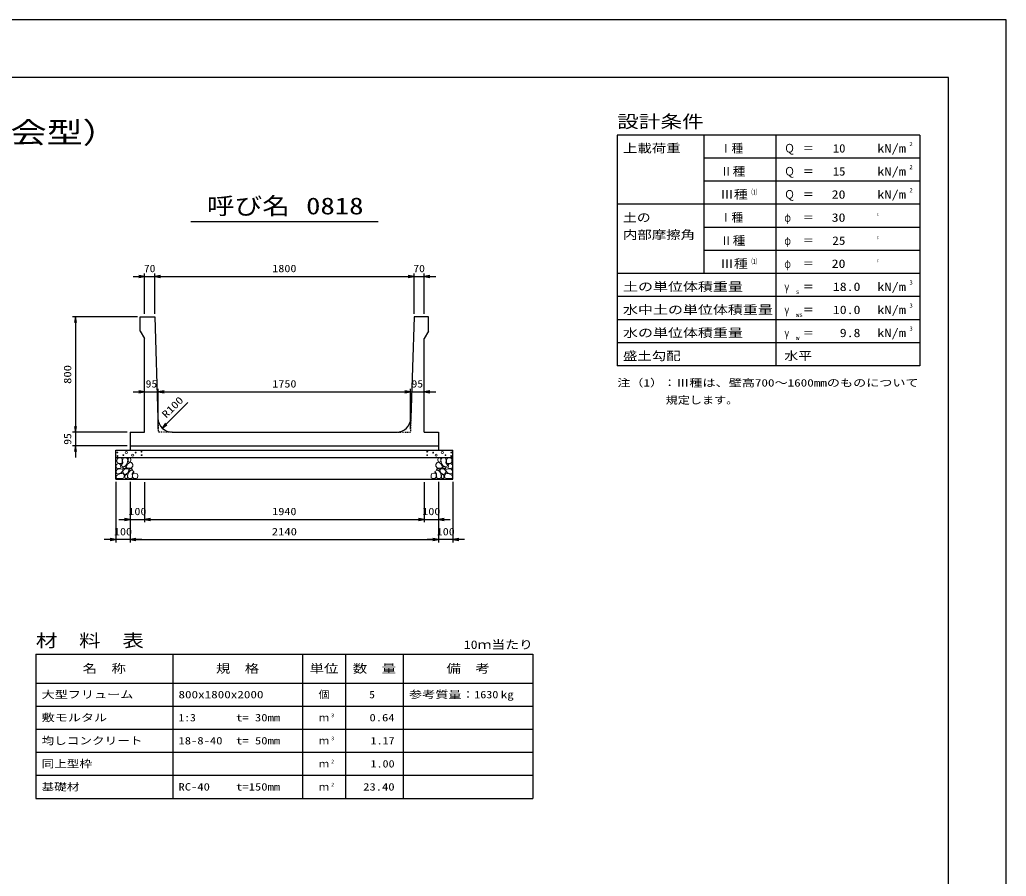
# Model space of a CAD drawing. Units: millimetres at full size. Extents: x 0 to 16820, y 0 to 11880.
# Drawn here: x 9973 to 16820, y 5940 to 11880 of the extents above; entities that cross this region are included whole.
import ezdxf
from ezdxf.enums import TextEntityAlignment as Align

# ---------------------------------------------------------------- set-up
doc = ezdxf.new("R2010")
doc.units = ezdxf.units.MM
doc.linetypes.add('DASHED_SPACED', pattern=[12, 6, -6])
for name, color, linetype, lineweight in [('0_2', 7, 'Continuous', 25), ('D-DCR-HCHn', 4, 'Continuous', 9), ('D-MTR-FRAM', 7, 'Continuous', 25), ('D-MTR-LINE', 7, 'Continuous', 25), ('D-STR-DIM', 7, 'Continuous', 25), ('D-STR-STRn', 1, 'Continuous', 25), ('D-TTL', 2, 'Continuous', 25), ('D-TTL-FRAM', 2, 'Continuous', 25), ('D-TTL-LINE', 7, 'Continuous', 25), ('D-TTL-TXT', 7, 'Continuous', 25)]:
    doc.layers.add(name, color=color, linetype=linetype, lineweight=lineweight)
for name, color, linetype in [('D-DOC', 7, 'Continuous'), ('D-MTR', 7, 'Continuous'), ('D-MTR-TXT', 7, 'Continuous')]:
    doc.layers.add(name, color=color, linetype=linetype)
doc.styles.add('ＭＳ ゴシック', font='')
doc.styles.get('ＭＳ ゴシック').set_extended_font_data('MS Gothic')

# ---------------------------------------------------------------- blocks, each defined once
blk = doc.blocks.new('open_arrow')
at = {"color": 0, "linetype": 'Continuous', "lineweight": -2}
blk.add_lwpolyline([(7.5, 1.25), (0, 0), (7.5, -1.25)], dxfattribs=at)

msp = doc.modelspace()

# ---------------------------------------------------------------- linework, layer by layer
at = {"layer": '0_2'}
for p, q in [((10740, 8675), (10740, 8395)), ((10840, 8672.5), (10840, 8395)), ((10840, 8672.5), (10840, 8395)), ((12780, 8672.5), (12780, 8395)), ((10660, 8415), (10920, 8415)), ((10840, 8415), (12780, 8415))]:
    msp.add_line(p, q, dxfattribs=at)
at = {"layer": 'D-DCR-HCHn'}
for points in [[(10678.399, 8838.696), (10662.796, 8842.163), (10648.928, 8835.228), (10647.194, 8819.626), (10650.661, 8807.491), (10667.997, 8802.29), (10680.132, 8802.29), (10685.333, 8810.958), (10685.333, 8830.028)], [(10692.267, 8840.429), (10687.067, 8824.827), (10688.8, 8807.491), (10676.665, 8788.421), (10692.267, 8779.753), (10709.603, 8788.421), (10720.005, 8802.29), (10723.472, 8824.827), (10720.005, 8836.962), (10709.603, 8842.163)], [(10725.206, 8836.962), (10725.206, 8816.159), (10733.874, 8810.958), (10742.542, 8816.159), (10744.275, 8828.294), (10742.542, 8838.696), (10730.407, 8842.163)], [(12894.794, 8836.962), (12894.794, 8816.159), (12886.126, 8810.958), (12877.458, 8816.159), (12875.725, 8828.294), (12877.458, 8838.696), (12889.593, 8842.163)], [(12927.733, 8840.429), (12932.933, 8824.827), (12931.2, 8807.491), (12943.335, 8788.421), (12927.733, 8779.753), (12910.397, 8788.421), (12899.995, 8802.29), (12896.528, 8824.827), (12899.995, 8836.962), (12910.397, 8842.163)], [(12941.601, 8838.696), (12957.204, 8842.163), (12971.072, 8835.228), (12972.806, 8819.626), (12969.339, 8807.491), (12952.003, 8802.29), (12939.868, 8802.29), (12934.667, 8810.958), (12934.667, 8830.028)], [(10645.46, 8795.356), (10640.26, 8779.753), (10647.194, 8769.352), (10664.53, 8767.618), (10676.366, 8772.699), (10671.464, 8784.954), (10674.932, 8791.889), (10667.997, 8798.823), (10657.596, 8802.29)], [(10678.366, 8737.757), (10691.208, 8757.019), (10689.603, 8761.834), (10671.946, 8766.65), (10655.894, 8765.045), (10644.658, 8755.414), (10643.052, 8744.177), (10644.658, 8732.941), (10657.499, 8729.731)], [(10695.735, 8779.753), (10687.067, 8772.819), (10690.534, 8767.618), (10702.669, 8767.618), (10707.87, 8769.352), (10711.337, 8776.286), (10706.136, 8781.487)], [(10723.311, 8737.757), (10731.337, 8757.019), (10724.916, 8765.045), (10705.654, 8765.045), (10697.628, 8761.834), (10689.603, 8750.598), (10689.603, 8740.967), (10697.628, 8728.125), (10707.259, 8726.52)], [(10721.739, 8798.823), (10713.071, 8778.02), (10720.005, 8769.352), (10740.808, 8769.352), (10749.476, 8772.819), (10758.144, 8784.954), (10758.144, 8795.356), (10749.476, 8809.224), (10739.074, 8810.958)], [(10747.389, 8755.414), (10755.415, 8761.834), (10752.204, 8766.65), (10740.968, 8766.65), (10736.153, 8765.045), (10732.942, 8758.624), (10737.758, 8753.808)], [(12898.261, 8798.823), (12906.929, 8778.02), (12899.995, 8769.352), (12879.192, 8769.352), (12870.524, 8772.819), (12861.856, 8784.954), (12861.856, 8795.356), (12870.524, 8809.224), (12880.926, 8810.958)], [(12872.611, 8755.414), (12864.585, 8761.834), (12867.796, 8766.65), (12879.032, 8766.65), (12883.847, 8765.045), (12887.058, 8758.624), (12882.242, 8753.808)], [(12896.689, 8737.757), (12888.663, 8757.019), (12895.084, 8765.045), (12914.346, 8765.045), (12922.372, 8761.834), (12930.397, 8750.598), (12930.397, 8740.967), (12922.372, 8728.125), (12912.741, 8726.52)], [(12924.265, 8779.753), (12932.933, 8772.819), (12929.466, 8767.618), (12917.331, 8767.618), (12912.13, 8769.352), (12908.663, 8776.286), (12913.864, 8781.487)], [(12941.634, 8737.757), (12928.792, 8757.019), (12930.397, 8761.834), (12948.054, 8766.65), (12964.106, 8765.045), (12975.342, 8755.414), (12976.948, 8744.177), (12975.342, 8732.941), (12962.501, 8729.731)], [(12974.54, 8795.356), (12979.74, 8779.753), (12972.806, 8769.352), (12955.47, 8767.618), (12943.634, 8772.699), (12948.536, 8784.954), (12945.068, 8791.889), (12952.003, 8798.823), (12962.404, 8802.29)], [(10684.787, 8697.627), (10696.023, 8702.443), (10699.234, 8718.494), (10692.813, 8729.731), (10681.577, 8732.941), (10667.13, 8731.336), (10651.078, 8724.915), (10643.052, 8715.284), (10643.052, 8704.048), (10647.868, 8697.627), (10667.13, 8699.232)], [(10720.101, 8702.443), (10720.101, 8721.705), (10712.075, 8726.52), (10704.049, 8721.705), (10702.444, 8710.469), (10704.049, 8700.837), (10715.285, 8697.627)], [(10750.599, 8699.232), (10755.415, 8713.679), (10753.81, 8729.731), (10765.046, 8747.388), (10750.599, 8755.414), (10734.548, 8747.388), (10724.916, 8734.546), (10721.706, 8713.679), (10724.916, 8702.443), (10734.548, 8697.627)], [(10763.441, 8700.837), (10777.887, 8697.627), (10790.729, 8704.048), (10792.334, 8718.494), (10789.124, 8729.731), (10773.072, 8734.546), (10761.836, 8734.546), (10757.02, 8726.52), (10757.02, 8708.863)], [(12856.559, 8700.837), (12842.113, 8697.627), (12829.271, 8704.048), (12827.666, 8718.494), (12830.876, 8729.731), (12846.928, 8734.546), (12858.164, 8734.546), (12862.98, 8726.52), (12862.98, 8708.863)], [(12869.401, 8699.232), (12864.585, 8713.679), (12866.19, 8729.731), (12854.954, 8747.388), (12869.401, 8755.414), (12885.452, 8747.388), (12895.084, 8734.546), (12898.294, 8713.679), (12895.084, 8702.443), (12885.452, 8697.627)], [(12899.899, 8702.443), (12899.899, 8721.705), (12907.925, 8726.52), (12915.951, 8721.705), (12917.556, 8710.469), (12915.951, 8700.837), (12904.715, 8697.627)], [(12935.213, 8697.627), (12923.977, 8702.443), (12920.766, 8718.494), (12927.187, 8729.731), (12938.423, 8732.941), (12952.87, 8731.336), (12968.922, 8724.915), (12976.948, 8715.284), (12976.948, 8704.048), (12972.132, 8697.627), (12952.87, 8699.232)]]:
    msp.add_lwpolyline(points, close=True, dxfattribs=at)
for centre, radius in [((10650.727, 8878.955), 3), ((10651.869, 8853.91), 3), ((10692.292, 8860.752), 3), ((10713.336, 8878.955), 7.5), ((10756.664, 8859.961), 7.5), ((10777.708, 8878.164), 3), ((10818.131, 8885.006), 3), ((10819.273, 8859.961), 3), ((12800.727, 8859.961), 3), ((12801.869, 8885.006), 3), ((12842.292, 8878.164), 3), ((12863.336, 8859.961), 7.5), ((12906.664, 8878.955), 7.5), ((12927.708, 8860.752), 3), ((12968.131, 8853.91), 3), ((12969.273, 8878.955), 3)]:
    msp.add_circle(centre, radius, dxfattribs=at)
at = {"layer": 'D-MTR-FRAM'}
for p, q in [((10085, 7480), (13535, 7480)), ((10085, 7480), (10085, 6480)), ((13535, 7480), (13535, 6480)), ((10085, 6480), (13535, 6480))]:
    msp.add_line(p, q, dxfattribs=at)
at = {"layer": 'D-MTR-LINE'}
for p, q in [((11035, 7480), (11035, 6480)), ((11935, 7480), (11935, 6480)), ((12235, 7480), (12235, 6480)), ((12635, 7480), (12635, 6480)), ((10085, 7280), (13535, 7280)), ((10085, 7120), (13535, 7120)), ((10085, 6960), (13535, 6960)), ((10085, 6800), (13535, 6800)), ((10085, 6640), (13535, 6640))]:
    msp.add_line(p, q, dxfattribs=at)
at = {"layer": 'D-STR-DIM'}
for p, q in [((10760, 10100), (10990, 10100)), ((10840, 9840), (10840, 10120)), ((10910, 9840), (10910, 10120)), ((10910, 9840), (10910, 10120)), ((10910, 10100), (12710, 10100)), ((12630, 10100), (12860, 10100)), ((12710, 9840), (12710, 10120)), ((12710, 9840), (12710, 10120)), ((12780, 9840), (12780, 10120)), ((10790, 9820), (10340, 9820)), ((10360, 9820), (10360, 9020)), ((10935, 9040), (10935, 9320)), ((10935, 9040), (10935, 9320)), ((12685, 9040), (12685, 9320)), ((12685, 9040), (12685, 9320)), ((10760, 9300), (11015, 9300)), ((10935, 9300), (12685, 9300)), ((12605, 9300), (12860, 9300)), ((10962.326, 9048.193), (11139.103, 9224.97)), ((10360, 9100), (10360, 8845)), ((10720, 9020), (10340, 9020)), ((10720, 9020), (10340, 9020)), ((10720, 8925), (10340, 8925)), ((10640, 8675), (10640, 8255)), ((10740, 8675), (10740, 8255)), ((10740, 8675), (10740, 8255)), ((12780, 8672.5), (12780, 8395)), ((12880, 8675), (12880, 8255)), ((12880, 8675), (12880, 8255)), ((12880, 8675), (12880, 8395)), ((12980, 8675), (12980, 8255)), ((12700, 8415), (12960, 8415)), ((10820, 8275), (10560, 8275)), ((10740, 8275), (12880, 8275)), ((13060, 8275), (12800, 8275))]:
    msp.add_line(p, q, dxfattribs=at)
at = {"layer": 'D-STR-STRn'}
for p, q in [((10810, 9820), (10910, 9820)), ((10810, 9720), (10810, 9820)), ((10910, 9820), (10931.973, 9116.877)), ((12710, 9820), (12688.027, 9116.877)), ((12810, 9820), (12710, 9820)), ((12810, 9720), (12810, 9820)), ((10810, 9720), (10840, 9670)), ((10840, 9020), (10840, 9670)), ((12810, 9720), (12780, 9670)), ((12780, 9020), (12780, 9670)), ((10740, 9020), (10740, 8925)), ((10740, 9020), (10840, 9020)), ((11031.924, 9020), (12588.076, 9020)), ((12780, 9020), (12880, 9020)), ((12880, 9020), (12880, 8925)), ((10740, 8925), (12880, 8925)), ((10740, 8925), (10740, 8895)), ((12880, 8925), (12880, 8895)), ((10640, 8695), (10640, 8895)), ((10640, 8895), (12980, 8895)), ((10640, 8845), (12980, 8845)), ((12980, 8695), (12980, 8895)), ((10640, 8695), (12980, 8695))]:
    msp.add_line(p, q, dxfattribs=at)
at = {"layer": 'D-STR-STRn', "color": 2, "linetype": 'DASHED_SPACED'}
for p, q in [((10931.973, 9116.877), (10935, 9020)), ((12688.027, 9116.877), (12685, 9020)), ((11031.924, 9020), (10935, 9020)), ((12588.076, 9020), (12685, 9020))]:
    msp.add_line(p, q, dxfattribs=at)
at = {"layer": 'D-STR-STRn'}
for centre, start, end in [((11031.924, 9120), 181.78991, 270), ((12588.076, 9120), 270, 358.21009)]:
    msp.add_arc(centre, 100, start, end, dxfattribs=at)
at = {"layer": 'D-TTL'}
for points in [[(0, 0), (16820, 0), (16820, 11880), (0, 11880)], [(400, 400), (16420, 400), (16420, 11480), (400, 11480)]]:
    msp.add_lwpolyline(points, close=True, dxfattribs=at)
at = {"layer": 'D-TTL-FRAM'}
for p, q in [((16220, 11080), (14120, 11080)), ((14120, 11080), (14120, 9480)), ((16220, 11080), (16220, 9480)), ((16220, 9480), (14120, 9480))]:
    msp.add_line(p, q, dxfattribs=at)
at = {"layer": 'D-TTL-LINE'}
for p, q in [((14720, 11080), (14720, 10120)), ((15220, 11080), (15220, 9480)), ((16220, 10920), (14720, 10920)), ((16220, 10760), (14720, 10760)), ((16220, 10600), (14120, 10600)), ((16220, 10440), (14720, 10440)), ((16220, 10280), (14720, 10280)), ((16220, 10120), (14120, 10120)), ((16220, 9960), (14120, 9960)), ((16220, 9800), (14120, 9800)), ((16220, 9640), (14120, 9640))]:
    msp.add_line(p, q, dxfattribs=at)
at = {"layer": 'D-TTL-TXT'}
msp.add_line((11160, 10480), (12460, 10480), dxfattribs=at)

# ---------------------------------------------------------------- block references
at = {"layer": '0_2', "xscale": 5.33, "yscale": 5.33, "rotation": 180}
for p in [(10740, 8415), (12780, 8415)]:
    msp.add_blockref('open_arrow', p, dxfattribs=at)
at = {"layer": '0_2', "xscale": 5.33, "yscale": 5.33}
msp.add_blockref('open_arrow', (10840, 8415), dxfattribs=at)
msp.add_blockref('open_arrow', (10840, 8415), dxfattribs=at)
at = {"layer": 'D-STR-DIM', "xscale": 5.33, "yscale": 5.33}
for p, rotation in [((10840, 10100), 180), ((12710, 10100), 180), ((12710, 10100), 180), ((10360, 9820), 270), ((10840, 9300), 180), ((12685, 9300), 180), ((12685, 9300), 180), ((10360, 9020), 90), ((10360, 9020), 90), ((10962.326, 9048.193), 45), ((10360, 8925), 270), ((12780, 8415), 180), ((10640, 8275), 180), ((12880, 8275), 180), ((12880, 8275), 180)]:
    msp.add_blockref('open_arrow', p, dxfattribs=dict(at, rotation=rotation))
for p in [(10910, 10100), (10910, 10100), (12780, 10100), (10935, 9300), (10935, 9300), (12780, 9300), (12880, 8415), (10740, 8275), (10740, 8275), (12980, 8275)]:
    msp.add_blockref('open_arrow', p, dxfattribs=at)

# ---------------------------------------------------------------- texts
at = {"layer": '0_2', "style": 'ＭＳ ゴシック', "width": 1.2}
for s, p in [('100', (10790, 8470)), ('1940', (11810, 8470))]:
    msp.add_text(s, height=51.32, dxfattribs=at).set_placement(p, align=Align.MIDDLE_CENTER)
at = {"layer": 'D-DOC', "style": 'ＭＳ ゴシック'}
for s, width, p in [('注（1）：Ⅲ種は、壁高700～1600mmのものについて', 1.3, (14120, 9320.667)), ('\u3000\u3000\u3000\u3000規定します。', 1.2, (14120, 9200.667))]:
    msp.add_text(s, height=51.32, dxfattribs=dict(at, width=width)).set_placement(p, align=Align.BOTTOM_LEFT)
at = {"layer": 'D-MTR', "style": 'ＭＳ ゴシック', "width": 1.25}
msp.add_text('材\u3000料\u3000表', height=87.98, dxfattribs=at).set_placement((10085, 7504), align=Align.BOTTOM_LEFT)
at = {"layer": 'D-MTR', "style": 'ＭＳ ゴシック', "width": 1.2}
msp.add_text('10ｍ当たり', height=58.65, dxfattribs=at).set_placement((13535, 7499.333), align=Align.BOTTOM_RIGHT)
at = {"layer": 'D-MTR-TXT', "style": 'ＭＳ ゴシック'}
for s, height, width, p in [('名\u3000称', 58.65, 1.25, (10560, 7380)), ('規\u3000格', 58.65, 1.25, (11485, 7380)), ('単位', 58.65, 1.25, (12085, 7380)), ('数\u3000量', 58.65, 1.25, (12435, 7380)), ('備\u3000考', 58.65, 1.25, (13085, 7380)), ('個', 51.32, 1.1, (12085, 7200))]:
    msp.add_text(s, height=height, dxfattribs=dict(at, width=width)).set_placement(p, align=Align.MIDDLE_CENTER)
for s, width, p in [('大型フリューム', 1.3, (10125, 7200)), ('800x1800x2000', 1.3, (11075, 7200)), ('参考質量：    kg', 1.3, (12675, 7200)), ('敷モルタル', 1.3, (10125, 7040)), ('1:3', 1.15, (11075, 7040)), ('t= 30mm', 1.25, (11475, 7040)), ('均しコンクリート', 1.25, (10125, 6880)), ('18-8-40', 1.25, (11075, 6880)), ('t= 50mm', 1.25, (11475, 6880)), ('同上型枠', 1.25, (10125, 6720)), ('基礎材', 1.25, (10125, 6560)), ('RC-40', 1.25, (11075, 6560)), ('t=150mm', 1.25, (11475, 6560))]:
    msp.add_text(s, height=51.32, dxfattribs=dict(at, width=width)).set_placement(p, align=Align.MIDDLE_LEFT)
for s, width, p in [('5', 1.15, (12438.553, 7200)), ('1630', 1.2, (13295, 7200)), ('0.64', 1.25, (12575, 7040)), ('1.17', 1.2, (12575, 6880)), ('1.00', 1.2, (12575, 6720)), ('23.40', 1.25, (12575, 6560))]:
    msp.add_text(s, height=51.32, dxfattribs=dict(at, width=width)).set_placement(p, align=Align.MIDDLE_RIGHT)
for p in [(12085, 7040), (12085, 6880), (12085, 6720), (12085, 6560)]:
    msp.add_text('ｍ', height=51.32, dxfattribs=at).set_placement(p, align=Align.MIDDLE_CENTER)
at = {"layer": 'D-MTR-TXT', "style": 'ＭＳ ゴシック', "width": 1.15}
for s, p in [('3', (12135, 7035.333)), ('3', (12135, 6875.333)), ('2', (12135, 6715.333)), ('2', (12135, 6555.333))]:
    msp.add_text(s, height=25.66, dxfattribs=at).set_placement(p, align=Align.BOTTOM_LEFT)
at = {"layer": 'D-STR-DIM', "style": 'ＭＳ ゴシック'}
for s, width, p in [('70', 1.15, (10875, 10155)), ('1800', 1.2, (11810, 10155)), ('70', 1.15, (12745, 10155)), ('95', 1.15, (10887.5, 9355)), ('1750', 1.2, (11810, 9355)), ('95', 1.15, (12732.5, 9355)), ('100', 1.2, (12830, 8470)), ('100', 1.2, (10690, 8330)), ('2140', 1.25, (11810, 8330)), ('100', 1.2, (12930, 8330))]:
    msp.add_text(s, height=51.32, dxfattribs=dict(at, width=width)).set_placement(p, align=Align.MIDDLE_CENTER)
for s, width, p in [('800', 1.25, (10305, 9420)), ('95', 1.15, (10305, 8972.5))]:
    msp.add_text(s, height=51.32, rotation=90, dxfattribs=dict(at, width=width)).set_placement(p, align=Align.MIDDLE_CENTER)
at = {"layer": 'D-STR-DIM', "style": 'ＭＳ ゴシック', "width": 1.25}
msp.add_text('R100', height=51.32, rotation=45, dxfattribs=at).set_placement((11001.266, 9102.218), align=Align.BOTTOM_LEFT)
at = {"layer": 'D-TTL-TXT', "style": 'ＭＳ ゴシック'}
for s, height, width, p in [('設計条件', 87.98, 1.25, (14120, 11104)), ('上載荷重', 58.65, 1.25, (14160, 10941.333)), ('2', 29.33, 1.15, (16148, 10994.667)), ('Ｑ', 58.65, 0.9, (15280, 10941.333)), ('＝', 58.65, 0.95, (15408, 10941.333)), ('kN/m', 58.65, 1.25, (15924, 10941.333)), ('Ⅱ種', 58.65, 1.1, (14833.333, 10781.333)), ('Ｑ', 58.65, 0.9, (15280, 10781.333)), ('＝', 58.65, 0.95, (15408, 10781.333)), ('kN/m', 58.65, 1.25, (15924, 10781.333)), ('2', 29.33, 1.15, (16148, 10834.667)), ('Ⅲ種', 58.65, 1.2, (14833.333, 10621.333)), ('（1）', 36.66, 0.6, (15031.179, 10655.282)), ('Ｑ', 58.65, 0.9, (15280, 10621.333)), ('＝', 58.65, 0.95, (15408, 10621.333)), ('kN/m', 58.65, 1.25, (15924, 10621.333)), ('2', 29.33, 1.15, (16148, 10674.667)), ('土の', 58.65, 1.2, (14160, 10461.333)), ('φ', 58.65, 0.75, (15280, 10461.333)), ('＝', 58.65, 0.95, (15408, 10461.333)), ('°', 58.65, 0.3, (15924, 10461.333)), ('内部摩擦角', 58.65, 1.25, (14160, 10341.333)), ('Ⅱ種', 58.65, 1.1, (14833.333, 10301.333)), ('φ', 58.65, 0.75, (15280, 10301.333)), ('＝', 58.65, 0.95, (15408, 10301.333)), ('°', 58.65, 0.3, (15924, 10301.333)), ('Ⅲ種', 58.65, 1.2, (14833.333, 10141.333)), ('（1）', 36.66, 0.6, (15031.179, 10175.282)), ('φ', 58.65, 0.75, (15280, 10141.333)), ('°', 58.65, 0.3, (15924, 10141.333)), ('＝', 58.65, 0.95, (15408, 10141.333)), ('土の単位体積重量', 58.65, 1.3, (14160, 9981.333)), ('3', 29.33, 1.15, (16148, 10034.667)), ('γ', 58.65, 0.75, (15280, 9981.333)), ('s', 29.33, 1.15, (15360, 9970.667)), ('＝', 58.65, 0.95, (15408, 9981.333)), ('kN/m', 58.65, 1.25, (15924, 9981.333)), ('水中土の単位体積重量', 58.65, 1.3, (14160, 9821.333)), ('γ', 58.65, 0.75, (15280, 9821.333)), ('＝', 58.65, 0.95, (15408, 9821.333)), ('kN/m', 58.65, 1.25, (15924, 9821.333)), ('3', 29.33, 1.15, (16148, 9874.667)), ('ws', 29.33, 1.2, (15360, 9810.667)), ('水の単位体積重量', 58.65, 1.3, (14160, 9661.333)), ('γ', 58.65, 0.75, (15280, 9661.333)), ('kN/m', 58.65, 1.25, (15924, 9661.333)), ('3', 29.33, 1.15, (16148, 9714.667)), ('w', 29.33, 1.25, (15360, 9650.667)), ('＝', 58.65, 0.95, (15408, 9661.333)), ('盛土勾配', 58.65, 1.25, (14160, 9501.333)), ('水平', 58.65, 1.2, (15280, 9501.333))]:
    msp.add_text(s, height=height, dxfattribs=dict(at, width=width)).set_placement(p, align=Align.BOTTOM_LEFT)
for s, height, width, p in [('大型フリューム（農業土木事業協会型）', 146.6, 1.25, (8410, 10980)), ('呼び名', 117.3, 1.2, (11560, 10495)), ('0818', 117.3, 1.25, (12160, 10495))]:
    msp.add_text(s, height=height, dxfattribs=dict(at, width=width)).set_placement(p, align=Align.BOTTOM_CENTER)
for p in [(14833.333, 10941.333), (14833.333, 10461.333)]:
    msp.add_text('Ⅰ種', height=58.65, dxfattribs=at).set_placement(p, align=Align.BOTTOM_LEFT)
for s, width, p in [('10', 1.1, (15704, 10941.333)), ('15', 1.1, (15704, 10781.333)), ('20', 1.2, (15704, 10621.333)), ('30', 1.2, (15704, 10461.333)), ('25', 1.15, (15704, 10301.333)), ('20', 1.2, (15704, 10141.333)), ('18.0', 1.2, (15808, 9981.333)), ('10.0', 1.2, (15808, 9821.333)), ('9.8', 1.2, (15808, 9661.333))]:
    msp.add_text(s, height=58.65, dxfattribs=dict(at, width=width)).set_placement(p, align=Align.BOTTOM_RIGHT)

doc.saveas('drawing.dxf')
